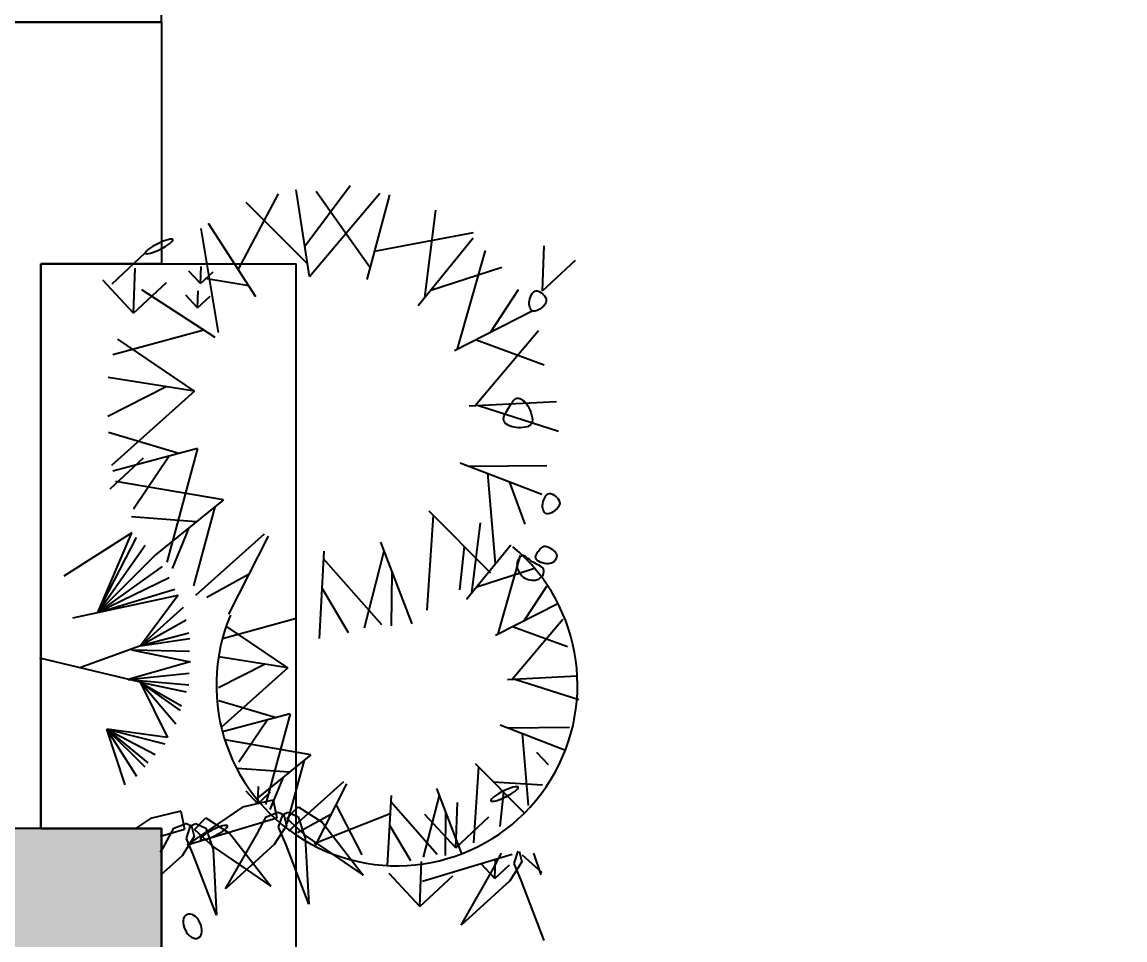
# Model space of a CAD drawing. Header units: millimetres. Extents: x 148889 to 229003, y -70503 to 111106.
# Drawn here: x 214872 to 215693, y -60134 to -59451 of the extents above; entities that cross this region are included whole.
import ezdxf

# ---------------------------------------------------------------- set-up
doc = ezdxf.new("R2010")
doc.units = ezdxf.units.MM
doc.linetypes.add('HIDDEN', pattern=[0.375, 0.25, -0.125])
for name, color, linetype in [('C-门套', 16, 'Continuous'), ('P-原墙线', 7, 'Continuous'), ('P-外部尺寸', 44, 'Continuous'), ('P-活动家具', 3, 'Continuous')]:
    doc.layers.add(name, color=color, linetype=linetype)
doc.styles.add('Arial', font='Arial.ttf')
doc.dimstyles.new('1比80', dxfattribs={"dimscale": 80, "dimtxt": 2, "dimasz": 1.25, "dimexe": 1, "dimexo": 1, "dimgap": 0.25, "dimtad": 1, "dimdec": 0, "dimrnd": 0.005, "dimzin": 0, "dimdsep": 46, "dimtxsty": 'Arial', "dimblk": 'ARCHTICK', "dimcen": 0.125, "dimdle": 1, "dimclrd": 44, "dimclre": 44, "dimclrt": 50, "dimadec": 0, "dimazin": 0, "dimtfac": 1, "dimtdec": 0, "dimtix": 1, "dimtmove": 2, "dimatfit": 3, "dimldrblk": 'DOT', "dimfxl": 5, "dimfxlon": 1, "dimtvp": 1, "dimtolj": 1, "dimtzin": 0, "dimarcsym": 0})

# ---------------------------------------------------------------- blocks, each defined once
blk = doc.blocks.new('_ArchTick')
at = {"color": 0, "linetype": 'ByBlock', "const_width": 0.15}
blk.add_lwpolyline([(-0.5, -0.5), (0.5, 0.5)], dxfattribs=at)
blk = doc.blocks.new('*D312')
at = {"layer": 'P-外部尺寸', "color": 44, "lineweight": -2, "transparency": 16777216}
for p, q in [((218361.17, -60181.09), (218361.17, -60081.09)), ((217961.17, -60181.09), (218441.17, -60181.09)), ((218361.17, -60411.09), (218361.17, -60181.09)), ((217961.17, -60411.09), (218441.17, -60411.09)), ((218361.17, -60411.09), (218361.17, -60511.09))]:
    blk.add_line(p, q, dxfattribs=at)
at = {"layer": 'P-外部尺寸', "color": 44, "lineweight": -2, "transparency": 16777216, "xscale": 100, "yscale": 100, "zscale": 100}
for p, rotation in [((218361.17, -60181.09), 270), ((218361.17, -60411.09), 90)]:
    blk.add_blockref('_ArchTick', p, dxfattribs=dict(at, rotation=rotation))
at = {"layer": 'P-外部尺寸', "color": 50, "transparency": 16777216, "insert": (218259.43, -60296.09), "char_height": 160, "attachment_point": 5, "rotation": 90, "style": 'Arial'}
blk.add_mtext('\\A1;230', dxfattribs=at)
blk = doc.blocks.new('_Dot')
at = {"color": 0, "linetype": 'ByBlock', "lineweight": -2}
blk.add_line((-0.5, 0), (-1, 0), dxfattribs=at)
at = {"color": 0, "linetype": 'ByBlock', "const_width": 0.5}
blk.add_lwpolyline([(-0.25, 0, 1), (0.25, 0, 1)], format="xyb", close=True, dxfattribs=at)
blk = doc.blocks.new('*D313')
at = {"layer": 'P-外部尺寸', "color": 44, "lineweight": -2, "transparency": 16777216}
for p, q in [((218361.17, -60261.09), (218361.17, -56721.09)), ((217961.17, -56801.09), (218441.17, -56801.09)), ((217961.17, -60181.09), (218441.17, -60181.09))]:
    blk.add_line(p, q, dxfattribs=at)
at = {"layer": 'P-外部尺寸', "color": 44, "lineweight": -2, "transparency": 16777216, "xscale": 100, "yscale": 100, "zscale": 100}
for p, rotation in [((218361.17, -56801.09), 90), ((218361.17, -60181.09), 270)]:
    blk.add_blockref('_ArchTick', p, dxfattribs=dict(at, rotation=rotation))
at = {"layer": 'P-外部尺寸', "color": 50, "transparency": 16777216, "insert": (218259.43, -58491.09), "char_height": 160, "attachment_point": 5, "rotation": 90, "style": 'Arial'}
blk.add_mtext('\\A1;3380', dxfattribs=at)
blk = doc.blocks.new('A$C0E8316F6')
at = {"layer": 'P-活动家具', "color": 252}
for p, q in [((197.35, 974.52), (231.17, 1019.67)), ((147.8, 957.07), (177.65, 1013.6)), ((200.87, 952.15), (190.75, 1016.45)), ((200.87, 952.15), (253.04, 1014.09)), ((245.89, 958.38), (205.72, 1015.34)), ((243.6, 949.86), (260.51, 1012.72)), ((199.41, 961.43), (153.77, 1007.21)), ((286.58, 936.4), (294.71, 1001.35)), ((133.18, 910.4), (120.05, 987.8)), ((160.9, 936.86), (125.51, 991.49)), ((249.27, 970.94), (322.89, 984.88)), ((281.7, 930.4), (322.72, 980.94)), ((53.85, 946.7), (78.46, 969.58)), ((310.99, 898.33), (331.81, 971.42)), ((374.19, 941.37), (375.42, 974.95)), ((374.2, 941.37), (398.81, 964.25)), ((69.86, 924.78), (71.09, 958.36)), ((119.74, 946.74), (111.02, 956.11)), ((119.73, 946.74), (120.2, 959.53)), ((119.74, 946.74), (129.11, 955.45)), ((291.09, 941.96), (343.84, 959.01)), ((69.86, 924.78), (46.98, 949.39)), ((69.86, 924.78), (94.48, 947.66)), ((155.61, 945.03), (124.47, 950.32)), ((130.61, 906.64), (76.06, 942.15)), ((117.46, 928.71), (108.74, 938.08)), ((117.45, 928.7), (117.92, 941.5)), ((117.46, 928.71), (126.83, 937.42)), ((335.66, 910.87), (356.41, 942.44)), ((364.78, 935.36), (365.25, 936.76)), ((365.25, 936.76), (365.88, 938.21)), ((365.88, 938.21), (366.63, 939.52)), ((366.63, 939.52), (367.47, 940.48)), ((367.47, 940.48), (368.4, 941.1)), ((368.4, 941.1), (369.42, 941.37)), ((369.42, 941.37), (370.52, 941.28)), ((370.52, 941.28), (371.71, 940.86)), ((371.71, 940.86), (372.99, 940.08)), ((372.99, 940.08), (374.36, 938.96)), ((374.36, 938.96), (375.58, 937.67)), ((375.58, 937.67), (376.44, 936.38)), ((376.44, 936.38), (376.91, 935.11)), ((364.3, 932.72), (364.46, 934.01)), ((364.3, 931.49), (364.3, 932.72)), ((364.45, 930.31), (364.3, 931.49)), ((364.77, 929.19), (364.45, 930.31)), ((364.46, 934.01), (364.78, 935.36)), ((365.23, 928.12), (364.77, 929.19)), ((365.84, 927.22), (365.23, 928.12)), ((372.2, 927.78), (370.82, 926.98)), ((373.71, 928.87), (372.2, 927.78)), ((375.1, 930.1), (373.71, 928.87)), ((376.11, 931.34), (375.1, 930.1)), ((376.75, 932.58), (376.11, 931.34)), ((377.02, 933.84), (376.75, 932.58)), ((376.91, 935.11), (377.02, 933.84)), ((308.59, 897.11), (366.62, 926.6)), ((366.58, 926.6), (365.84, 927.22)), ((367.45, 926.27), (366.58, 926.6)), ((368.44, 926.22), (367.45, 926.27)), ((369.57, 926.46), (368.44, 926.22)), ((370.82, 926.98), (369.57, 926.46)), ((122.04, 912.22), (54.51, 893.71)), ((324.16, 856), (371.15, 911.85)), ((115.23, 866.7), (58.05, 905.31)), ((324.25, 905.07), (375.46, 886.39)), ((115.23, 866.7), (50.95, 876.96)), ((94.18, 870.06), (50.72, 847.9)), ((115.23, 866.7), (53.53, 811.51)), ((319.62, 855.77), (384.63, 859.1)), ((326.63, 856.13), (386.15, 837.04)), ((348.12, 852.84), (348.91, 854.12)), ((348.91, 854.12), (349.67, 855.34)), ((349.67, 855.34), (350.4, 856.48)), ((350.4, 856.48), (351.1, 857.56)), ((351.1, 857.56), (351.78, 858.56)), ((351.78, 858.56), (352.43, 859.49)), ((352.43, 859.49), (353.09, 860.28)), ((353.09, 860.28), (353.81, 860.87)), ((353.81, 860.87), (354.6, 861.25)), ((354.6, 861.25), (355.44, 861.43)), ((355.44, 861.43), (356.34, 861.41)), ((356.34, 861.41), (357.3, 861.19)), ((357.3, 861.19), (358.32, 860.76)), ((358.32, 860.76), (359.39, 860.12)), ((359.39, 860.12), (360.47, 859.31)), ((360.47, 859.31), (361.47, 858.33)), ((361.47, 858.33), (362.42, 857.2)), ((362.42, 857.2), (363.29, 855.9)), ((363.29, 855.9), (364.1, 854.44)), ((364.1, 854.44), (364.84, 852.83)), ((345.18, 846.09), (345.33, 847.31)), ((345.31, 844.96), (345.18, 846.09)), ((345.33, 847.31), (345.76, 848.63)), ((345.76, 848.63), (346.47, 850.05)), ((346.47, 850.05), (347.31, 851.48)), ((347.31, 851.48), (348.12, 852.84)), ((364.84, 852.83), (365.51, 851.05)), ((365.51, 851.05), (366.12, 849.12)), ((366.12, 849.12), (366.55, 847.21)), ((366.68, 845.51), (366.53, 844.03)), ((366.55, 847.21), (366.68, 845.51)), ((345.73, 843.92), (345.31, 844.96)), ((346.44, 842.98), (345.73, 843.92)), ((347.42, 842.14), (346.44, 842.98)), ((348.69, 841.4), (347.42, 842.14)), ((350.13, 840.76), (348.69, 841.4)), ((351.6, 840.25), (350.13, 840.76)), ((353.12, 839.87), (351.6, 840.25)), ((354.69, 839.61), (353.12, 839.87)), ((356.29, 839.48), (354.69, 839.61)), ((357.94, 839.47), (356.29, 839.48)), ((359.64, 839.59), (357.94, 839.47)), ((361.38, 839.83), (359.64, 839.59)), ((362.99, 840.24), (361.38, 839.83)), ((364.31, 840.87), (362.99, 840.24)), ((365.34, 841.71), (364.31, 840.87)), ((366.08, 842.76), (365.34, 841.71)), ((366.53, 844.03), (366.08, 842.76)), ((103.61, 820.28), (51.31, 835.94)), ((117.42, 823.97), (54.53, 807.19)), ((117.42, 823.97), (94.51, 739.47)), ((52.5, 794.15), (77.12, 817.03)), ((96.42, 818.37), (69.84, 778.84)), ((312.88, 813.51), (373.63, 790.12)), ((319.92, 810.8), (377.46, 811.5)), ((333.27, 805.66), (338.89, 738.43)), ((136.81, 785.82), (56.72, 799.56)), ((349.28, 799.49), (361.08, 767.7)), ((375.85, 787.42), (376.6, 788.73)), ((376.6, 788.73), (377.44, 789.69)), ((377.44, 789.69), (378.37, 790.3)), ((378.37, 790.3), (379.39, 790.57)), ((379.39, 790.57), (380.49, 790.49)), ((380.49, 790.49), (381.68, 790.06)), ((381.68, 790.06), (382.96, 789.29)), ((382.96, 789.29), (384.33, 788.17)), ((384.33, 788.17), (385.56, 786.87)), ((136.81, 785.82), (86.18, 744.91)), ((130.44, 780.68), (114.37, 721.91)), ((374.27, 780.69), (374.28, 781.93)), ((374.43, 779.52), (374.27, 780.69)), ((374.28, 781.93), (374.43, 783.22)), ((374.43, 783.22), (374.75, 784.56)), ((374.75, 784.56), (375.22, 785.96)), ((375.22, 785.96), (375.85, 787.42)), ((386.08, 780.54), (385.07, 779.3)), ((385.56, 786.87), (386.41, 785.59)), ((386.72, 781.79), (386.08, 780.54)), ((386.41, 785.59), (386.89, 784.31)), ((386.99, 783.05), (386.72, 781.79)), ((386.89, 784.31), (386.99, 783.05)), ((116.73, 769.6), (68.31, 773.11)), ((292.77, 774.4), (288.14, 703.77)), ((289.54, 777.65), (335.52, 731.57)), ((374.74, 778.39), (374.43, 779.52)), ((375.2, 777.32), (374.74, 778.39)), ((375.81, 776.43), (375.2, 777.32)), ((376.55, 775.81), (375.81, 776.43)), ((377.42, 775.48), (376.55, 775.81)), ((378.41, 775.43), (377.42, 775.48)), ((379.54, 775.67), (378.41, 775.43)), ((380.79, 776.19), (379.54, 775.67)), ((382.17, 776.99), (380.79, 776.19)), ((383.68, 778.07), (382.17, 776.99)), ((385.07, 779.3), (383.68, 778.07)), ((110.98, 764.95), (98.7, 734.81)), ((321.63, 716.7), (328.14, 768.65)), ((68.53, 761.29), (18.06, 729.08)), ((43.26, 702.14), (68.53, 761.29)), ((43.26, 702.14), (71.99, 757.84)), ((167.07, 760.43), (115.97, 714.64)), ((170.03, 758.85), (140.42, 700.89)), ((43.26, 702.14), (78.58, 752.26)), ((211.35, 747.73), (207.87, 682.73)), ((256.15, 747.78), (241.42, 690.47)), ((253.62, 754.38), (276.89, 693.59)), ((315.9, 751.23), (312.49, 719.02)), ((317.73, 711.89), (350.54, 752.32)), ((370.21, 746.24), (370.8, 747.13)), ((370.8, 747.13), (371.38, 747.95)), ((371.38, 747.95), (371.95, 748.68)), ((371.95, 748.68), (372.52, 749.34)), ((372.52, 749.34), (373.09, 749.93)), ((373.09, 749.93), (373.66, 750.43)), ((373.66, 750.43), (374.22, 750.86)), ((374.22, 750.86), (374.83, 751.18)), ((374.83, 751.18), (375.52, 751.33)), ((375.52, 751.33), (376.31, 751.33)), ((376.31, 751.33), (377.19, 751.16)), ((377.19, 751.16), (378.15, 750.84)), ((378.15, 750.84), (379.2, 750.36)), ((379.2, 750.36), (380.35, 749.72)), ((380.35, 749.72), (381.58, 748.93)), ((381.58, 748.93), (382.73, 748.04)), ((382.73, 748.04), (383.63, 747.12)), ((383.63, 747.12), (384.27, 746.18)), ((85.99, 744.73), (43.26, 702.14)), ((211.06, 742.23), (254.41, 693.16)), ((341.16, 686.24), (357.81, 744.71)), ((355.38, 738.9), (355.22, 737.64)), ((355.71, 740.16), (355.38, 738.9)), ((356.23, 741.43), (355.71, 740.16)), ((356.86, 742.57), (356.23, 741.43)), ((357.53, 743.44), (356.86, 742.57)), ((358.24, 744.04), (357.53, 743.44)), ((358.99, 744.38), (358.24, 744.04)), ((359.79, 744.45), (358.99, 744.38)), ((360.62, 744.25), (359.79, 744.45)), ((361.5, 743.79), (360.62, 744.25)), ((362.42, 743.06), (361.5, 743.79)), ((363.39, 742.21), (362.42, 743.06)), ((364.41, 741.39), (363.39, 742.21)), ((365.47, 740.6), (364.41, 741.39)), ((366.59, 739.85), (365.47, 740.6)), ((367.76, 739.12), (366.59, 739.85)), ((368.98, 738.43), (367.76, 739.12)), ((369.02, 743.38), (369.19, 744.3)), ((369.14, 742.51), (369.02, 743.38)), ((369.55, 741.7), (369.14, 742.51)), ((369.19, 744.3), (369.63, 745.28)), ((370.23, 740.94), (369.55, 741.7)), ((369.63, 745.28), (370.21, 746.24)), ((371.2, 740.23), (370.23, 740.94)), ((372.45, 739.59), (371.2, 740.23)), ((373.99, 738.99), (372.45, 739.59)), ((375.6, 738.53), (373.99, 738.99)), ((381.96, 739.31), (380.92, 738.74)), ((382.88, 740.09), (381.96, 739.31)), ((383.69, 741.08), (382.88, 740.09)), ((384.31, 742.15), (383.69, 741.08)), ((384.27, 746.18), (384.66, 745.21)), ((384.68, 743.2), (384.31, 742.15)), ((384.66, 745.21), (384.8, 744.22)), ((384.8, 744.22), (384.68, 743.2)), ((91.11, 736.29), (43.26, 702.14)), ((262.07, 732.32), (261.69, 692.16)), ((325.24, 721.15), (367.44, 734.78)), ((355.22, 737.64), (355.23, 736.39)), ((355.23, 736.39), (355.43, 735.14)), ((355.43, 735.14), (355.81, 733.91)), ((355.81, 733.91), (356.36, 732.67)), ((356.36, 732.67), (357.09, 731.45)), ((357.09, 731.45), (357.96, 730.29)), ((370.25, 737.77), (368.98, 738.43)), ((371.57, 737.14), (370.25, 737.77)), ((372.8, 736.49), (371.57, 737.14)), ((373.78, 735.78), (372.8, 736.49)), ((374.52, 735.01), (373.78, 735.78)), ((375.02, 734.17), (374.52, 735.01)), ((374.61, 730.18), (375.07, 731.27)), ((375.28, 733.27), (375.02, 734.17)), ((375.07, 731.27), (375.3, 732.3)), ((375.3, 732.3), (375.28, 733.27)), ((377.11, 738.27), (375.6, 738.53)), ((378.49, 738.22), (377.11, 738.27)), ((379.76, 738.38), (378.49, 738.22)), ((380.92, 738.74), (379.76, 738.38)), ((96.24, 727.86), (43.26, 702.14)), ((155.4, 730.21), (124.3, 713.13)), ((357.96, 730.29), (358.9, 729.28)), ((358.9, 729.28), (359.93, 728.4)), ((359.93, 728.4), (361.04, 727.67)), ((361.04, 727.67), (362.24, 727.07)), ((362.24, 727.07), (363.52, 726.61)), ((363.52, 726.61), (364.88, 726.3)), ((364.88, 726.3), (366.32, 726.12)), ((366.32, 726.12), (367.75, 726.09)), ((367.75, 726.09), (369.06, 726.21)), ((369.06, 726.21), (370.27, 726.48)), ((370.27, 726.48), (371.36, 726.92)), ((371.36, 726.92), (372.34, 727.5)), ((372.34, 727.5), (373.21, 728.24)), ((373.21, 728.24), (373.96, 729.13)), ((373.96, 729.13), (374.61, 730.18)), ((24.62, 698.18), (103.11, 714.84)), ((43.26, 702.14), (100.46, 719.47)), ((103.11, 714.84), (74.93, 677.25)), ((209.89, 720.42), (229.48, 687.27)), ((360.9, 696.27), (377.5, 721.53)), ((339.24, 685.26), (385.67, 708.85)), ((106.74, 705.67), (74.93, 677.25)), ((109.12, 696.37), (74.93, 677.25)), ((190, 697.35), (135.97, 682.54)), ((184.55, 660.94), (138.8, 691.82)), ((351.69, 652.37), (389.29, 697.05)), ((351.77, 691.63), (392.74, 676.69)), ((111.03, 686.6), (74.93, 677.25)), ((74.93, 677.25), (111.79, 682.7)), ((74.93, 677.25), (29.89, 660.95)), ((68.21, 674.2), (111.96, 665.23)), ((111.44, 673.01), (69.39, 674.06)), ((74.85, 650.1), (0, 668.17)), ((111.96, 665.23), (65.76, 652.3)), ((184.55, 660.94), (133.13, 669.14)), ((65.76, 652.3), (111.3, 657.02)), ((167.71, 663.62), (132.94, 645.89)), ((184.55, 660.94), (135.19, 616.78)), ((65.76, 652.3), (110.98, 648.3)), ((101.32, 619.07), (74.85, 650.1)), ((104.85, 629.13), (74.85, 650.1)), ((74.85, 650.1), (105.43, 632.5)), ((74.85, 650.1), (108.98, 643.04)), ((74.85, 650.1), (95.21, 609.04)), ((348.07, 652.19), (400.07, 654.86)), ((353.67, 652.48), (401.29, 637.21)), ((175.25, 623.8), (133.41, 636.33)), ((186.3, 626.75), (135.99, 613.33)), ((186.3, 626.75), (167.97, 559.15)), ((169.5, 622.27), (148.24, 590.65)), ((342.67, 618.38), (391.27, 599.67)), ((348.3, 616.22), (394.33, 616.77)), ((78.43, 586.95), (50.05, 615.13)), ((50.05, 615.13), (80.36, 590.27)), ((72.29, 579.89), (50.05, 615.13)), ((50.05, 615.13), (86.01, 596.36)), ((63.48, 573.92), (50.05, 615.13)), ((50.05, 615.13), (93.09, 604.35)), ((95.21, 609.04), (50.05, 615.13)), ((358.98, 612.1), (363.48, 558.32)), ((201.81, 596.23), (137.74, 607.23)), ((201.81, 596.23), (161.31, 563.5)), ((196.72, 592.12), (183.86, 545.1)), ((378.59, 588.59), (369.88, 597.97)), ((185.75, 583.25), (147.02, 586.06)), ((326.59, 587.1), (322.88, 530.59)), ((324, 589.69), (360.78, 552.83)), ((181.15, 579.54), (171.32, 555.42)), ((226.02, 575.92), (185.15, 539.28)), ((228.39, 574.66), (204.7, 528.29)), ((337.59, 576.07), (374.2, 573.78)), ((162.31, 559.79), (153.59, 569.17)), ((162.31, 559.79), (162.77, 572.59)), ((162.31, 559.79), (171.69, 568.51)), ((295.27, 571.08), (313.88, 522.44)), ((345.08, 568.56), (342.36, 542.79)), ((173.64, 562.47), (150.98, 557.11)), ((173.64, 562.47), (176.41, 549.24)), ((220.5, 559.21), (239.74, 521.74)), ((261.45, 565.76), (258.67, 513.76)), ((261.21, 561.35), (295.89, 522.1)), ((297.29, 565.8), (285.51, 519.95)), ((309.62, 527.04), (310.85, 560.62)), ((104.98, 554.14), (82.33, 548.78)), ((104.98, 554.14), (107.75, 540.9)), ((150.98, 557.11), (109.68, 529.27)), ((161.75, 537.39), (168.49, 549.99)), ((168.49, 549.99), (177.54, 553.46)), ((177.39, 553.52), (181.42, 551.65)), ((177.82, 542.31), (180.83, 551.52)), ((180.69, 551.45), (184.69, 553.39)), ((181.57, 551.58), (183.57, 543.66)), ((183.84, 548.87), (192.37, 557.48)), ((184.83, 553.47), (192.24, 550.02)), ((216.68, 551.74), (191.81, 538.08)), ((192.24, 550.02), (197.63, 534.05)), ((192.37, 557.48), (210.24, 545.93)), ((260.72, 552.2), (204.34, 529.84)), ((309.62, 527.03), (286.74, 551.65)), ((302.02, 553.43), (301.72, 521.3)), ((82.33, 548.78), (71.34, 541.37)), ((99.84, 541.65), (108.89, 545.13)), ((108.74, 545.19), (112.77, 543.31)), ((109.17, 533.97), (112.18, 543.19)), ((109.68, 529.27), (176.41, 549.24)), ((112.03, 543.11), (116.03, 545.06)), ((112.92, 543.25), (114.92, 535.32)), ((115.19, 540.54), (123.71, 549.15)), ((116.18, 545.13), (123.59, 541.68)), ((123.71, 549.15), (141.59, 537.59)), ((183.57, 543.66), (174.57, 529.41)), ((183.34, 529.14), (177.82, 542.31)), ((183.84, 548.87), (198.33, 535.72)), ((210.24, 545.93), (240.77, 506.7)), ((260.28, 543.91), (275.95, 517.39)), ((309.62, 527.03), (334.24, 549.91)), ((90, 535.59), (107.75, 540.9)), ((93.1, 529.06), (99.84, 541.65)), ((114.92, 535.32), (105.92, 521.07)), ((114.69, 520.8), (109.17, 533.97)), ((115.19, 540.54), (129.68, 527.39)), ((123.59, 541.68), (128.97, 525.72)), ((138.26, 496.51), (161.75, 537.39)), ((141.59, 537.59), (172.11, 498.36)), ((197.63, 534.05), (200.26, 485.12)), ((198.33, 535.72), (240.77, 506.7)), ((90, 523.67), (93.1, 529.06)), ((128.97, 525.72), (131.6, 476.78)), ((129.68, 527.39), (172.11, 498.36)), ((174.57, 529.41), (138.26, 496.51)), ((200.26, 485.12), (183.34, 529.14)), ((105.92, 521.07), (90, 506.65)), ((131.6, 476.78), (114.69, 520.8)), ((284.97, 502.14), (351.7, 522.11)), ((337.04, 510.27), (343.78, 522.86)), ((338.68, 504.05), (339.22, 518.97)), ((353.11, 515.18), (356.12, 524.4)), ((356.86, 524.46), (358.86, 516.53)), ((359.13, 521.74), (373.63, 508.6)), ((367.53, 522.89), (372.92, 506.92)), ((282.88, 483.18), (284.11, 516.76)), ((313.55, 469.38), (337.04, 510.27)), ((338.68, 504.05), (328.51, 514.98)), ((338.68, 504.05), (349.62, 514.21)), ((358.86, 516.53), (349.87, 502.28)), ((358.64, 502.01), (353.11, 515.18)), ((282.88, 483.18), (260, 507.79)), ((282.88, 483.18), (307.5, 506.06)), ((349.87, 502.28), (313.55, 469.38)), ((375.55, 457.99), (358.64, 502.01))]:
    blk.add_line(p, q, dxfattribs=at)
blk.add_arc((265.85, 647.97), 134.4, 157.1757, 50.02474, dxfattribs=at)
at = {"layer": 'P-活动家具', "color": 252, "extrusion": (0, 0, -1)}
for centre, major_axis, ratio in [((88.89, 974.44), (10.13, 5.03), 0.2), ((345.95, 567.01), (10.13, 5.03), 0.2), ((129.67, 538.21), (10.13, 5.03), 0.2), ((113.73, 468.62), (-4.3, 8.67), 0.636363)]:
    blk.add_ellipse(centre, major_axis=major_axis, ratio=ratio, start_param=3.141593, end_param=9.424778, dxfattribs=at)

msp = doc.modelspace()

# ---------------------------------------------------------------- hatches: boundary and pattern name
at = {"layer": 'P-原墙线'}
h = msp.add_hatch(color=8, dxfattribs=at)
h.dxf.hatch_style = 1
h.paths.add_polyline_path([(214675.95, -56581.09), (214675.95, -56891.09), (215085.95, -56891.09), (215085.95, -56581.09)])
h.paths.add_polyline_path([(214975.95, -60051.09), (214675.95, -60051.09), (214675.95, -60551.09), (214975.95, -60551.09)])
h.paths.add_polyline_path([(215075.95, -63926.09), (214675.95, -63926.09), (214675.95, -64276.09), (215075.95, -64276.09)])
h.paths.add_polyline_path([(216245.95, -64276.09), (216895.95, -64276.09), (216895.95, -63926.09), (216245.95, -63926.09)])
h.paths.add_polyline_path([(210055.95, -66006.09), (210055.95, -66426.09), (210430.95, -66426.09), (210430.95, -66006.09)])
h.paths.add_polyline_path([(212500.95, -67576.09), (212775.95, -67576.09), (212775.95, -67246.09), (212500.95, -67246.09)])
h.paths.add_polyline_path([(216245.95, -67336.09), (216245.95, -67576.09), (216895.95, -67576.09), (216895.95, -67336.09)])
h.paths.add_polyline_path([(204880.95, -65886.09), (204400.95, -65886.09), (204400.95, -66276.09), (204880.95, -66276.09)])
h.paths.add_polyline_path([(203430.95, -63806.09), (203430.95, -63556.09), (202860.95, -63556.09), (202860.95, -63806.09)])
h.paths.add_polyline_path([(202860.95, -60541.09), (202860.95, -60901.09), (203290.95, -60901.09), (203290.95, -60541.09)])
h.paths.add_polyline_path([(207180.95, -60811.09), (207180.95, -60491.09), (206760.95, -60491.09), (206760.95, -60811.09)])
h.paths.add_polyline_path([(209965.95, -60811.09), (210290.95, -60811.09), (210290.95, -60181.09), (209965.95, -60181.09)])
h.paths.add_polyline_path([(209185.95, -56581.09), (208945.95, -56581.09), (208945.95, -56941.09), (209185.95, -56941.09)])
h.paths.add_polyline_path([(207190.95, -57801.09), (207190.95, -57561.09), (206770.95, -57561.09), (206770.95, -57801.09)])
h.paths.add_polyline_path([(204890.95, -57561.09), (204460.95, -57561.09), (204460.95, -57801.09), (204890.95, -57801.09)])

# ---------------------------------------------------------------- linework, layer by layer
at = {"layer": 'C-门套', "linetype": 'HIDDEN'}
msp.add_lwpolyline([(214675.95, -59451.09), (214975.95, -59451.09), (214975.95, -57411.09), (214675.95, -57411.09)], close=True, dxfattribs=at)
at = {"layer": 'P-原墙线'}
for p, q in [((214975.95, -59451.09), (214675.95, -59451.09)), ((214975.95, -59451.09), (214975.95, -59631.09)), ((214975.95, -59631.09), (214885.95, -59631.09)), ((214885.95, -59631.09), (214885.95, -60051.09)), ((214885.95, -60051.09), (214975.95, -60051.09)), ((214975.95, -60051.09), (214975.95, -60731.09)), ((214975.95, -60051.09), (214975.95, -60731.09))]:
    msp.add_line(p, q, dxfattribs=at)
msp.add_lwpolyline([(214675.95, -60551.09), (214975.95, -60551.09), (214975.95, -60051.09), (214675.95, -60051.09)], close=True, dxfattribs=at)
at = {"layer": 'P-活动家具'}
msp.add_lwpolyline([(214885.95, -59631.09), (215075.95, -59631.09), (215075.95, -60551.09), (214975.95, -60551.09), (214975.95, -60051.09), (214885.95, -60051.09), (214885.95, -59631.09)], dxfattribs=at)

# ---------------------------------------------------------------- block references
msp.add_blockref('A$C0E8316F6', (214885.24, -60592.46), dxfattribs=at)

# ---------------------------------------------------------------- dimensions: what is measured, and where the dimension line sits
at = {"layer": 'P-外部尺寸'}
for base, p1, p2, picture, middle in [((218361.17, -56801.09), (214675.95, -60181.09), (215492.7, -56801.09), '*D313', (218259.43, -58491.09)), ((218361.17, -60181.09), (214675.95, -60411.09), (214675.95, -60181.09), '*D312', (218259.43, -60296.09))]:
    dim = msp.add_linear_dim(base=base, p1=p1, p2=p2, angle=90, dimstyle='1比80', dxfattribs=at)
    dim.commit()
    dim.dimension.update_dxf_attribs({"geometry": picture, "text_midpoint": middle})

doc.saveas('drawing.dxf')
